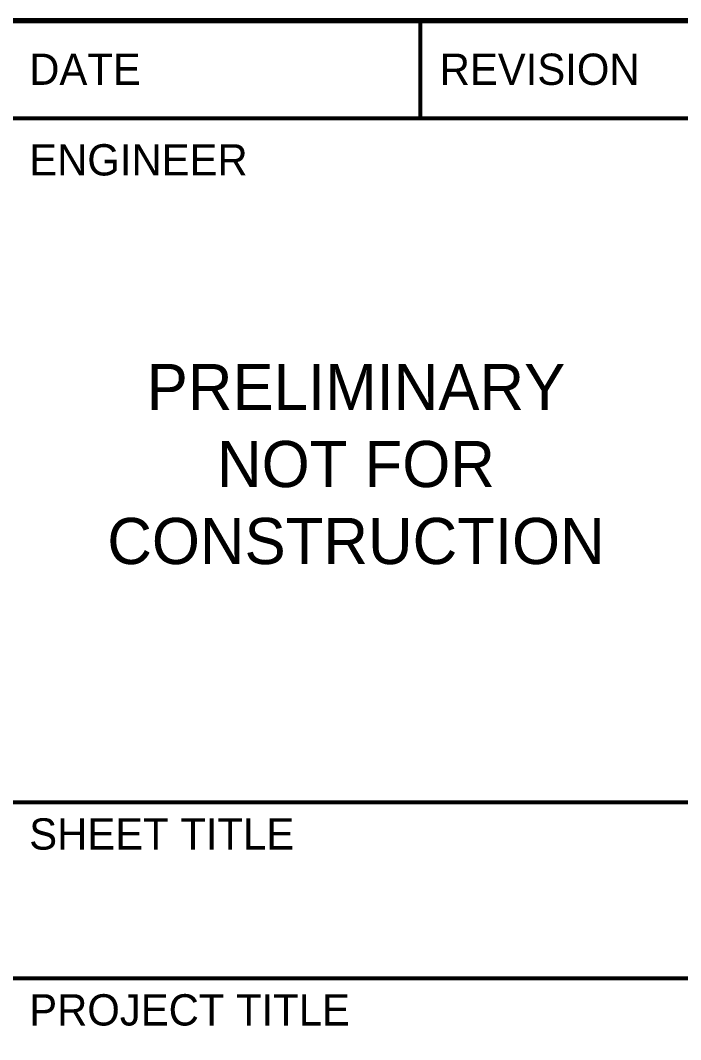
# Model space of a CAD drawing. Header units: feet. Extents: x 715168 to 716636, y 927703 to 928239.
# Drawn here: x 715748.2 to 715782, y 927810.8 to 927862.9 of the extents above; entities that cross this region are included whole.
import ezdxf
from ezdxf.enums import TextEntityAlignment as Align

# ---------------------------------------------------------------- set-up
doc = ezdxf.new("R2010")
doc.units = ezdxf.units.FT
doc.header["$MEASUREMENT"] = 0
doc.layers.add('61', color=151, linetype='Continuous', lineweight=0)
doc.layers.add('62', color=7, linetype='Continuous', lineweight=0)
doc.styles.add('Style-VERTICAL_PROPORTIONAL', font='VERTICAL_PROPORTIONAL.shx')

msp = doc.modelspace()

# ---------------------------------------------------------------- linework, layer by layer
at = {"layer": '62', "color": 7, "linetype": 'Continuous', "lineweight": 53}
for p, q in [((715768.627, 927862.925), (715768.627, 927857.925)), ((715747.627, 927857.925), (715857.627, 927857.925)), ((715747.627, 927822.925), (715857.627, 927822.925)), ((715747.627, 927813.925), (715857.627, 927813.925))]:
    msp.add_line(p, q, dxfattribs=at)
at = {"layer": '62', "color": 7, "linetype": 'Continuous', "lineweight": 70, "flags": 128}
msp.add_lwpolyline([(715747.627, 927788.925), (715747.627, 927862.925), (715857.627, 927862.925)], dxfattribs=at)

# ---------------------------------------------------------------- texts
at = {"layer": '61', "color": 151, "linetype": 'Continuous', "lineweight": 13, "insert": (715765.344, 927840.208), "char_height": 2.3622, "attachment_point": 5, "line_spacing_factor": 0.999999, "style": 'Style-VERTICAL_PROPORTIONAL'}
msp.add_mtext('PRELIMINARY\\PNOT FOR\\PCONSTRUCTION', dxfattribs=at)
at = {"layer": '62', "color": 7, "linetype": 'Continuous', "lineweight": 13, "style": 'Style-VERTICAL_PROPORTIONAL'}
for s, p in [('DATE', (715748.627, 927860.425)), ('REVISION', (715769.627, 927860.425)), ('ENGINEER', (715748.627, 927855.79)), ('SHEET TITLE', (715748.627, 927821.295)), ('PROJECT TITLE', (715748.627, 927812.295))]:
    msp.add_text(s, height=1.6, dxfattribs=at).set_placement(p, align=Align.MIDDLE_LEFT)

doc.saveas('drawing.dxf')
